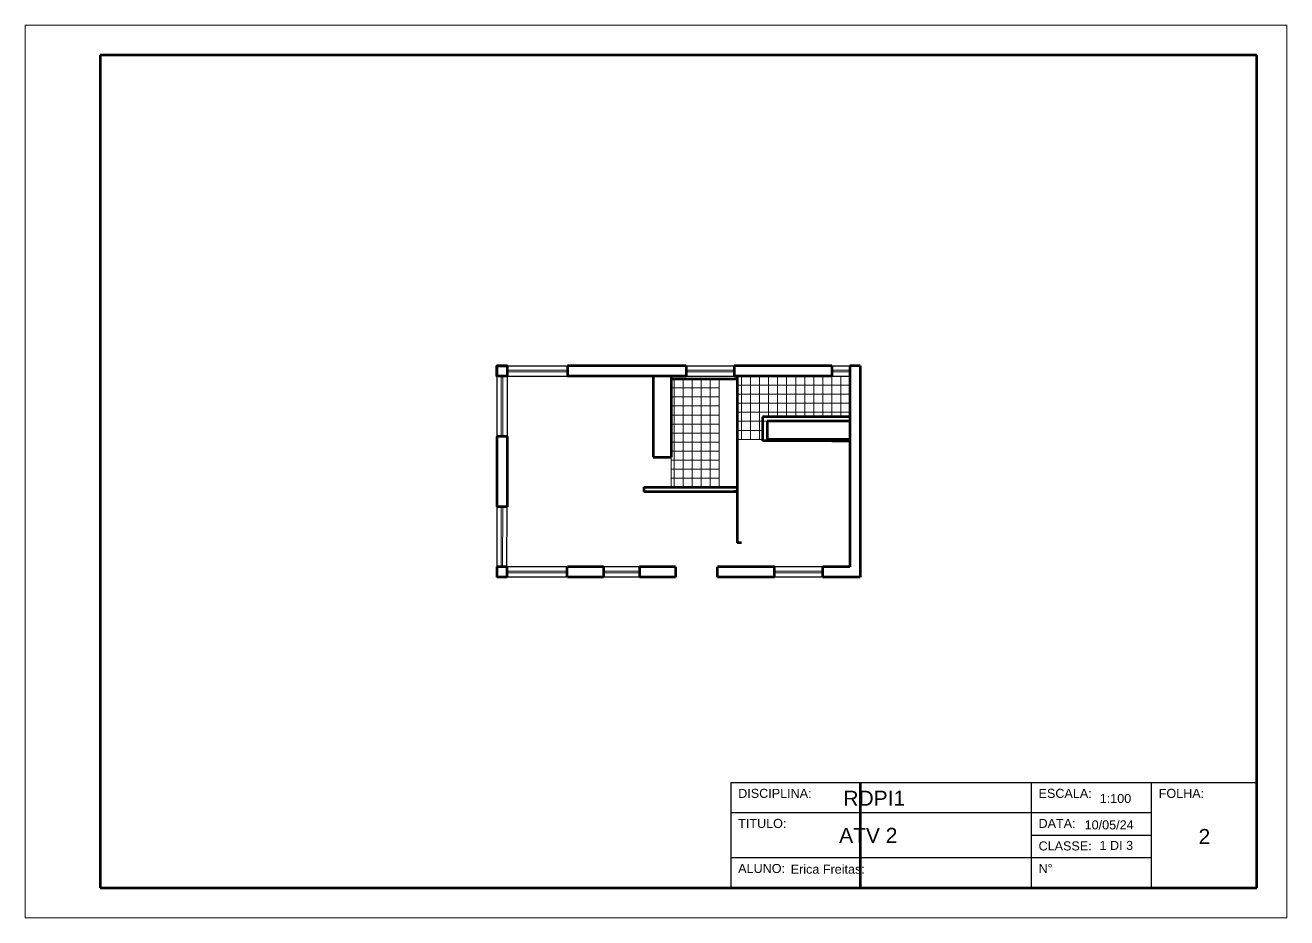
# Model space of a CAD drawing. Header units: millimetres. Extents: x 1113 to 1389, y 921 to 1000.
# Drawn here: x 1273.91 to 1315.91, y 969.91 to 999.61 of the extents above; entities that cross this region are included whole.
import ezdxf

# ---------------------------------------------------------------- set-up
doc = ezdxf.new("R2010")
doc.units = ezdxf.units.MM
for name, color, linetype, lineweight in [('ALVENARIA', 6, 'Continuous', 60), ('ALVENARIA EM VISTA', 3, 'Continuous', 30), ('CAIXILHO', 2, 'Continuous', 20), ('folha', 1, 'Continuous', 15), ('LINHA GROSSA', 6, 'Continuous', 60), ('linha media', 3, 'Continuous', 30), ('margem2', 8, 'Continuous', 60), ('PISO', 9, 'Continuous', 9), ('texto1', 3, 'Continuous', 30)]:
    doc.layers.add(name, color=color, linetype=linetype, lineweight=lineweight)
doc.styles.get("Standard").update_dxf_attribs({"font": 'arial.ttf', "height": 0.5})

msp = doc.modelspace()

# ---------------------------------------------------------------- linework, layer by layer
for p, q in [((1297.406, 974.411), (1314.906, 974.411)), ((1297.406, 970.911), (1297.406, 974.411)), ((1307.406, 970.911), (1307.406, 974.411)), ((1311.406, 970.911), (1311.406, 974.411)), ((1297.406, 973.411), (1311.406, 973.411)), ((1307.406, 972.661), (1311.406, 972.661)), ((1297.406, 971.911), (1311.406, 971.911))]:
    msp.add_line(p, q)
at = {"layer": 'ALVENARIA'}
for p, q in [((1295.406, 987.841), (1297.606, 987.841)), ((1300.756, 985.781), (1301.356, 985.781)), ((1294.806, 985.241), (1295.406, 985.241)), ((1294.506, 984.241), (1297.606, 984.241)), ((1294.506, 984.091), (1297.606, 984.091))]:
    msp.add_line(p, q, dxfattribs=at)
at = {"layer": 'ALVENARIA EM VISTA'}
for p, q in [((1289.956, 988.281), (1291.956, 988.281)), ((1289.956, 988.281), (1291.956, 988.281)), ((1295.906, 988.281), (1297.506, 988.281)), ((1300.756, 988.281), (1301.356, 988.281)), ((1289.606, 987.931), (1289.606, 985.931)), ((1289.956, 987.931), (1291.956, 987.931)), ((1289.956, 987.931), (1289.956, 985.931)), ((1295.906, 987.931), (1297.506, 987.931)), ((1300.756, 987.931), (1301.356, 987.931)), ((1289.606, 983.59), (1289.606, 981.59)), ((1289.94, 981.591), (1289.956, 983.59)), ((1291.94, 981.591), (1289.94, 981.591)), ((1294.356, 981.591), (1293.156, 981.591)), ((1300.456, 981.591), (1298.856, 981.591)), ((1291.94, 981.241), (1289.94, 981.241)), ((1294.356, 981.241), (1293.156, 981.241)), ((1300.456, 981.241), (1298.856, 981.241))]:
    msp.add_line(p, q, dxfattribs=at)
at = {"layer": 'CAIXILHO'}
for p, q in [((1300.756, 988.281), (1300.756, 988.281)), ((1289.756, 987.931), (1289.756, 985.931)), ((1289.806, 987.931), (1289.806, 985.931)), ((1289.956, 988.131), (1291.956, 988.131)), ((1289.956, 988.081), (1291.956, 988.081)), ((1295.906, 988.131), (1297.506, 988.131)), ((1295.906, 988.081), (1297.506, 988.081)), ((1300.756, 988.131), (1301.356, 988.131)), ((1300.756, 988.081), (1301.356, 988.081)), ((1289.756, 983.59), (1289.756, 981.59)), ((1289.79, 981.592), (1289.806, 983.591)), ((1291.94, 981.441), (1289.94, 981.441)), ((1291.94, 981.391), (1289.94, 981.391)), ((1294.356, 981.441), (1293.156, 981.441)), ((1294.356, 981.391), (1293.156, 981.391)), ((1300.456, 981.441), (1298.856, 981.441)), ((1300.456, 981.391), (1298.856, 981.391))]:
    msp.add_line(p, q, dxfattribs=at)
at = {"layer": 'folha'}
for p, q in [((1315.906, 999.611), (1273.906, 999.611)), ((1273.906, 999.611), (1273.906, 969.911)), ((1315.906, 969.911), (1315.906, 999.611)), ((1273.906, 969.911), (1315.906, 969.911))]:
    msp.add_line(p, q, dxfattribs=at)
at = {"layer": 'LINHA GROSSA'}
for p, q in [((1289.606, 988.281), (1289.606, 987.931)), ((1289.956, 988.281), (1289.606, 988.281)), ((1295.906, 988.281), (1291.956, 988.281)), ((1300.756, 988.281), (1297.506, 988.281)), ((1301.706, 988.281), (1301.356, 988.281)), ((1301.706, 988.281), (1301.706, 981.241)), ((1295.906, 987.931), (1291.956, 987.931)), ((1294.806, 987.931), (1294.806, 985.241)), ((1295.406, 987.931), (1295.406, 985.241)), ((1300.756, 987.931), (1297.506, 987.931)), ((1297.606, 987.931), (1297.606, 982.391)), ((1301.356, 987.931), (1301.356, 981.591)), ((1298.456, 986.581), (1298.456, 985.781)), ((1301.356, 986.581), (1298.456, 986.581)), ((1301.356, 986.431), (1298.606, 986.431)), ((1298.606, 986.431), (1298.606, 985.781)), ((1289.606, 985.931), (1289.606, 983.59)), ((1289.956, 985.931), (1289.956, 983.59)), ((1298.456, 985.831), (1298.456, 985.781)), ((1301.356, 985.781), (1298.456, 985.781)), ((1301.356, 985.831), (1298.606, 985.831)), ((1300.756, 985.831), (1298.606, 985.831)), ((1294.506, 984.241), (1294.506, 984.091)), ((1297.606, 984.091), (1297.506, 984.091)), ((1289.956, 983.59), (1289.606, 983.59)), ((1297.756, 982.391), (1297.606, 982.391)), ((1289.956, 981.59), (1289.606, 981.59)), ((1289.606, 981.59), (1289.606, 981.24)), ((1289.94, 981.591), (1289.94, 981.241)), ((1291.94, 981.591), (1291.94, 981.241)), ((1293.156, 981.591), (1291.956, 981.591)), ((1293.156, 981.591), (1293.156, 981.241)), ((1294.356, 981.591), (1294.356, 981.241)), ((1295.556, 981.591), (1294.356, 981.591)), ((1295.556, 981.591), (1295.556, 981.241)), ((1296.956, 981.241), (1296.956, 981.591)), ((1298.856, 981.591), (1296.956, 981.591)), ((1298.856, 981.241), (1298.856, 981.591)), ((1301.356, 981.591), (1300.456, 981.591)), ((1300.456, 981.241), (1300.456, 981.591)), ((1289.956, 981.24), (1289.606, 981.24)), ((1289.956, 981.415), (1289.94, 981.415)), ((1293.156, 981.241), (1291.956, 981.241)), ((1295.556, 981.241), (1294.356, 981.241)), ((1298.856, 981.241), (1296.956, 981.241)), ((1301.706, 981.241), (1300.456, 981.241))]:
    msp.add_line(p, q, dxfattribs=at)
msp.add_lwpolyline([(1289.956, 987.931), (1289.606, 987.931), (1289.606, 988.281), (1289.956, 988.281)], close=True, dxfattribs=at)
for points in [[(1291.956, 988.281), (1291.956, 987.931)], [(1295.906, 988.281), (1295.906, 987.931)], [(1297.506, 988.281), (1297.506, 987.931)], [(1300.756, 988.281), (1300.756, 987.931)], [(1301.356, 988.281), (1301.356, 987.931)], [(1289.956, 985.931), (1289.606, 985.931)]]:
    msp.add_lwpolyline(points, dxfattribs=at)
at = {"layer": 'linha media'}
msp.add_line((1314.953, 981.973), (1314.953, 981.973), dxfattribs=at)
at = {"layer": 'margem2'}
for p, q in [((1314.906, 998.611), (1276.406, 998.611)), ((1276.406, 998.611), (1276.406, 970.911)), ((1314.906, 970.911), (1314.906, 998.611)), ((1301.706, 974.411), (1301.706, 970.911)), ((1276.406, 970.911), (1314.906, 970.911))]:
    msp.add_line(p, q, dxfattribs=at)
at = {"layer": 'PISO'}
for p, q in [((1295.406, 987.931), (1295.406, 984.241)), ((1295.506, 987.841), (1295.506, 984.241)), ((1295.806, 987.841), (1295.806, 984.241)), ((1296.106, 987.841), (1296.106, 984.241)), ((1296.406, 987.841), (1296.406, 984.241)), ((1296.706, 987.841), (1296.706, 984.241)), ((1297.006, 987.841), (1297.006, 984.241)), ((1297.756, 987.931), (1297.756, 985.831)), ((1298.056, 987.931), (1298.056, 985.831)), ((1298.356, 987.931), (1298.356, 985.831)), ((1298.656, 987.931), (1298.656, 986.581)), ((1298.956, 987.931), (1298.956, 986.581)), ((1299.256, 987.931), (1299.256, 986.581)), ((1299.556, 987.931), (1299.556, 986.581)), ((1299.856, 987.931), (1299.856, 986.581)), ((1300.156, 987.931), (1300.156, 986.581)), ((1300.456, 987.931), (1300.456, 986.581)), ((1300.756, 987.931), (1300.756, 986.581)), ((1301.056, 987.931), (1301.056, 986.581)), ((1295.406, 987.541), (1297.006, 987.541)), ((1300.756, 987.631), (1297.606, 987.631)), ((1300.756, 987.631), (1301.356, 987.631)), ((1295.406, 987.241), (1297.006, 987.241)), ((1300.756, 987.331), (1297.606, 987.331)), ((1300.756, 987.031), (1297.606, 987.031)), ((1300.756, 987.331), (1301.356, 987.331)), ((1300.756, 987.031), (1301.356, 987.031)), ((1295.406, 986.941), (1297.006, 986.941)), ((1295.406, 986.641), (1297.006, 986.641)), ((1300.756, 986.731), (1297.606, 986.731)), ((1300.756, 986.731), (1297.606, 986.731)), ((1300.756, 986.731), (1301.356, 986.731)), ((1295.406, 986.341), (1297.006, 986.341)), ((1300.756, 986.431), (1297.606, 986.431)), ((1295.406, 986.041), (1297.006, 986.041)), ((1295.406, 985.741), (1297.006, 985.741)), ((1298.456, 986.131), (1297.606, 986.131)), ((1298.456, 985.831), (1297.606, 985.831)), ((1295.406, 985.441), (1297.006, 985.441)), ((1295.406, 985.141), (1297.006, 985.141)), ((1295.406, 984.841), (1297.006, 984.841)), ((1295.406, 984.541), (1297.006, 984.541))]:
    msp.add_line(p, q, dxfattribs=at)

# ---------------------------------------------------------------- texts
at = {"layer": 'texto1', "attachment_point": 1}
for s, insert, char_height in [('DISCIPLINA:', (1297.642, 974.201), 0.3), ('RDPI1', (1301.144, 974.139), 0.5), ('ESCALA:', (1307.642, 974.201), 0.3), ('1:100', (1309.678, 974.03), 0.3), ('FOLHA:', (1311.642, 974.201), 0.3), ('TITULO:', (1297.642, 973.201), 0.3), ('DATA:', (1307.642, 973.201), 0.3), ('10/05/24', (1309.177, 973.152), 0.3), ('ATV 2', (1301.003, 972.903), 0.5), ('2', (1312.969, 972.864), 0.5), ('CLASSE:', (1307.642, 972.451), 0.3), ('1 DI 3', (1309.671, 972.468), 0.3), ('ALUNO:', (1297.642, 971.701), 0.3), ('Erica Freitas:', (1299.389, 971.677), 0.3), ('N°', (1307.642, 971.701), 0.3)]:
    msp.add_mtext(s, dxfattribs=dict(at, insert=insert, char_height=char_height))

doc.saveas('drawing.dxf')
